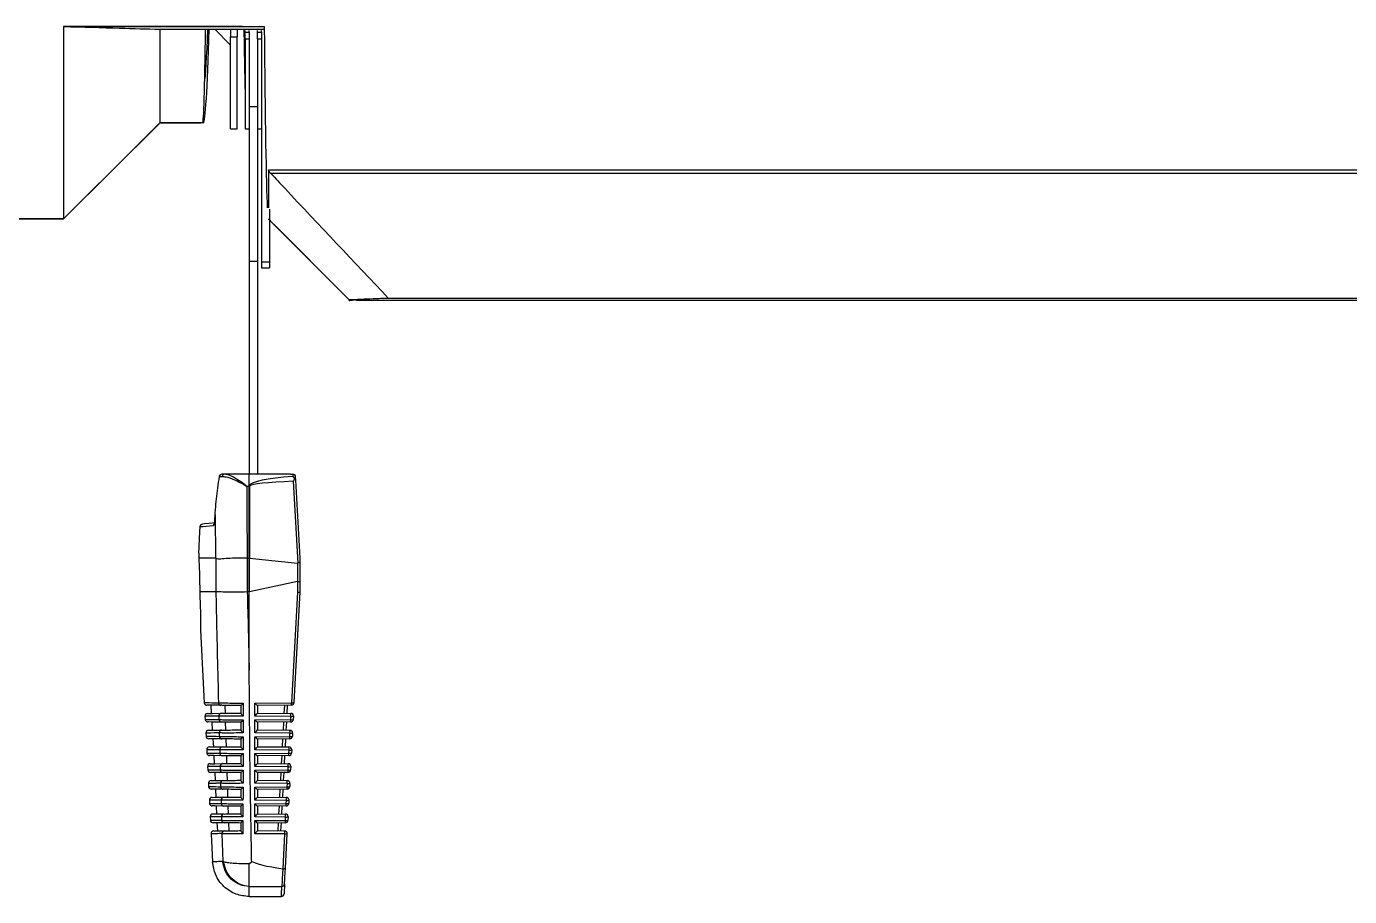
# Model space of a CAD drawing. Extents: x 12.3 to 108.7, y 1.1 to 80.4.
# Drawn here: x 20.497 to 25.383, y 27.604 to 30.818 of the extents above; entities that cross this region are included whole.
import ezdxf

# ---------------------------------------------------------------- set-up
doc = ezdxf.new("R2010")
doc.units = 0
doc.header["$MEASUREMENT"] = 0
doc.layers.add('OBJECT', color=7, linetype='CONTINUOUS')

msp = doc.modelspace()

# ---------------------------------------------------------------- linework, layer by layer
at = {"layer": 'OBJECT'}
for p, q in [((20.6343, 30.8179), (21.2948, 30.8179)), ((20.6343, 30.8179), (20.6343, 30.1068)), ((20.6343, 30.8176), (20.6343, 30.8179)), ((21.2948, 30.8176), (20.6343, 30.8176)), ((20.9893, 30.8076), (20.9893, 30.4618)), ((20.9893, 30.8073), (21.1582, 30.8073)), ((21.1582, 30.8073), (21.1584, 30.8077)), ((21.1584, 30.8077), (21.2997, 30.8077)), ((21.1923, 30.8077), (21.2507, 30.7493)), ((21.2507, 30.8077), (21.2507, 30.7797)), ((21.2747, 30.8077), (21.2747, 30.7797)), ((21.2948, 30.8179), (21.2948, 30.8176)), ((21.2948, 30.8176), (21.2948, 30.8179)), ((21.2948, 30.8176), (21.3748, 30.8176)), ((21.2948, 30.8176), (21.2948, 30.8176)), ((21.2997, 30.8077), (21.2999, 30.8073)), ((21.2999, 30.8073), (21.3749, 30.8073)), ((21.3047, 30.7965), (21.3047, 30.8032)), ((21.3047, 30.7965), (21.3196, 30.7965)), ((21.3047, 30.7709), (21.3047, 30.7965)), ((21.3196, 30.7965), (21.3196, 30.8032)), ((21.3196, 30.7965), (21.3196, 30.7709)), ((21.3496, 30.7965), (21.3496, 30.8032)), ((21.3496, 30.7965), (21.3645, 30.7965)), ((21.3496, 30.7709), (21.3496, 30.7965)), ((21.3645, 30.7965), (21.3645, 30.8032)), ((21.3645, 30.7965), (21.3645, 30.7709)), ((21.2507, 30.7797), (21.2747, 30.7797)), ((21.2507, 30.4393), (21.2507, 30.7797)), ((21.2747, 30.4393), (21.2747, 30.7797)), ((21.3196, 30.7709), (21.3047, 30.7709)), ((21.3047, 30.7709), (21.3047, 30.4393)), ((21.3196, 30.7709), (21.3196, 30.5212)), ((21.3645, 30.7709), (21.3496, 30.7709)), ((21.3496, 30.7709), (21.3496, 30.5212)), ((21.3645, 30.7709), (21.3645, 30.6518)), ((21.3645, 30.6518), (21.3645, 29.9474)), ((21.3496, 30.5212), (21.3196, 30.5212)), ((21.3196, 30.5212), (21.3196, 29.9503)), ((21.3496, 30.5212), (21.3496, 29.9503)), ((20.6343, 30.1068), (20.9864, 30.4588)), ((21.1479, 30.4618), (20.9893, 30.4618)), ((20.9935, 30.4618), (21.1405, 30.4618)), ((21.1405, 30.4618), (21.1405, 30.4618)), ((21.1505, 30.4838), (21.1505, 30.4618)), ((21.2507, 30.4393), (21.2747, 30.4393)), ((21.3047, 30.4393), (21.3196, 30.4393)), ((21.3496, 30.4393), (21.3645, 30.4393)), ((21.3903, 30.2886), (26.5023, 30.2886)), ((21.3903, 30.2886), (21.3903, 30.148)), ((26.5113, 30.2747), (21.3998, 30.2747)), ((20.6343, 30.1068), (18.2425, 30.1068)), ((18.2425, 30.1068), (20.6343, 30.1068)), ((21.3945, 30.1427), (21.3945, 29.9474)), ((21.4198, 30.0774), (21.4198, 30.0773)), ((21.4198, 30.0773), (21.6714, 29.8257)), ((21.3496, 29.9503), (21.3196, 29.9503)), ((21.3196, 29.9503), (21.3196, 29.1643)), ((21.3496, 29.9503), (21.3496, 29.1643)), ((21.3945, 29.9474), (21.3645, 29.9474)), ((21.3645, 29.9474), (21.3645, 29.9265)), ((21.3645, 29.9265), (21.3945, 29.9265)), ((21.3945, 29.9474), (21.3945, 29.9265)), ((21.7067, 29.8081), (21.689, 29.8081)), ((21.689, 29.8055), (21.689, 29.8081)), ((22.7021, 29.8055), (21.713, 29.8055)), ((27.5475, 29.8135), (21.8341, 29.8135)), ((25.6923, 29.8063), (22.8153, 29.8063)), ((21.2098, 29.1557), (21.2204, 29.156)), ((21.2278, 29.1643), (21.2182, 29.1643)), ((21.3196, 29.1643), (21.2278, 29.1643)), ((21.3196, 29.1229), (21.3196, 29.1643)), ((21.4718, 29.1643), (21.3196, 29.1643)), ((21.4718, 29.1643), (21.4808, 29.1642)), ((21.4823, 29.1379), (21.4987, 28.8357)), ((21.4914, 29.1426), (21.4908, 29.1548)), ((21.5071, 28.8543), (21.4914, 29.1426)), ((21.3103, 29.1198), (21.3188, 29.1198)), ((21.3188, 28.8543), (21.3188, 29.1198)), ((21.3203, 29.1198), (21.3203, 28.8542)), ((21.1934, 29.0135), (21.1925, 28.9954)), ((21.1927, 28.9954), (21.1937, 29.0135)), ((21.1937, 29.0135), (21.1934, 29.0135)), ((21.1937, 29.0135), (21.1955, 28.8543)), ((21.1384, 28.9707), (21.1384, 28.9707)), ((21.133, 28.8721), (21.133, 28.8721)), ((21.1955, 28.8543), (21.1332, 28.8543)), ((21.1955, 28.8543), (21.1962, 28.8538)), ((21.1962, 28.8538), (21.1962, 28.7293)), ((21.3128, 28.7293), (21.3128, 28.8543)), ((21.3128, 28.8543), (21.318, 28.8543)), ((21.318, 28.8543), (21.318, 28.7293)), ((21.3203, 28.8542), (21.3188, 28.8543)), ((21.3211, 28.7296), (21.3211, 28.8541)), ((21.3211, 28.8541), (21.4973, 28.8355)), ((21.4973, 28.8355), (21.4973, 28.7678)), ((21.5071, 28.846), (21.5071, 28.8543)), ((21.5071, 28.7685), (21.5071, 28.846)), ((21.1962, 28.7293), (21.1366, 28.7293)), ((21.1962, 28.7293), (21.1962, 28.7293)), ((21.318, 28.7293), (21.3128, 28.7293)), ((21.3196, 28.4407), (21.3196, 28.7292)), ((21.4973, 28.7678), (21.3211, 28.7296)), ((21.4855, 28.3205), (21.5071, 28.7293)), ((21.4976, 28.7679), (21.4976, 28.7283)), ((21.5071, 28.7293), (21.5071, 28.7685)), ((21.5071, 28.7293), (21.5071, 28.7293)), ((21.4976, 28.7283), (21.476, 28.3198)), ((21.1395, 28.5879), (21.1535, 28.3203)), ((21.1806, 28.2807), (21.179, 28.3109)), ((21.2294, 28.3105), (21.2303, 28.2812)), ((21.2896, 28.2809), (21.2896, 28.31)), ((21.3401, 28.3186), (21.476, 28.3198)), ((21.3401, 28.2705), (21.3401, 28.3186)), ((21.4756, 28.311), (21.3495, 28.3099)), ((21.3496, 28.3099), (21.3496, 28.2815)), ((21.4489, 28.2808), (21.4505, 28.3108)), ((21.4599, 28.3109), (21.4583, 28.2807)), ((21.1561, 28.27), (21.1567, 28.2583)), ((21.1838, 28.2188), (21.1822, 28.2489)), ((21.2072, 28.2705), (21.2075, 28.258)), ((21.2313, 28.2484), (21.2322, 28.2192)), ((21.2896, 28.2189), (21.2896, 28.248)), ((21.4733, 28.2694), (21.3401, 28.2705)), ((21.3401, 28.2566), (21.4727, 28.2578)), ((21.3401, 28.2085), (21.3401, 28.2566)), ((21.4723, 28.249), (21.3495, 28.2479)), ((21.3496, 28.2817), (21.4729, 28.2806)), ((21.3496, 28.2479), (21.3496, 28.2195)), ((21.4456, 28.2188), (21.4472, 28.2488)), ((21.4567, 28.2489), (21.4551, 28.2188)), ((21.4727, 28.2578), (21.4733, 28.2694)), ((21.4828, 28.2701), (21.4822, 28.2585)), ((21.1594, 28.208), (21.16, 28.1963)), ((21.2088, 28.2085), (21.2091, 28.196)), ((21.4701, 28.2074), (21.3401, 28.2085)), ((21.3401, 28.1946), (21.4695, 28.1958)), ((21.3401, 28.1465), (21.3401, 28.1946)), ((21.3496, 28.2197), (21.4696, 28.2186)), ((21.4695, 28.1958), (21.4701, 28.2074)), ((21.4795, 28.2081), (21.4789, 28.1964)), ((21.1626, 28.146), (21.1632, 28.1343)), ((21.1855, 28.187), (21.1871, 28.1566)), ((21.2104, 28.1465), (21.2107, 28.134)), ((21.2332, 28.1864), (21.2341, 28.1572)), ((21.2896, 28.1568), (21.2896, 28.1861)), ((21.4668, 28.1454), (21.3401, 28.1465)), ((21.469, 28.187), (21.3495, 28.1859)), ((21.3496, 28.1859), (21.3496, 28.1575)), ((21.3496, 28.1577), (21.4664, 28.1567)), ((21.4424, 28.1569), (21.4439, 28.1868)), ((21.4534, 28.1868), (21.4518, 28.1568)), ((21.4662, 28.1337), (21.4668, 28.1454)), ((21.4763, 28.1461), (21.4756, 28.1344)), ((21.1887, 28.125), (21.1903, 28.0946)), ((21.2351, 28.1244), (21.236, 28.0952)), ((21.2896, 28.0947), (21.2896, 28.1241)), ((21.3401, 28.1326), (21.4662, 28.1337)), ((21.3401, 28.0845), (21.3401, 28.1326)), ((21.4657, 28.1249), (21.3495, 28.1239)), ((21.3496, 28.1239), (21.3496, 28.0955)), ((21.3496, 28.0957), (21.4631, 28.0947)), ((21.4391, 28.0949), (21.4407, 28.1247)), ((21.4501, 28.1248), (21.4485, 28.0948)), ((21.1659, 28.0841), (21.1665, 28.0723)), ((21.192, 28.063), (21.1936, 28.0327)), ((21.212, 28.0846), (21.2124, 28.072)), ((21.2371, 28.0624), (21.238, 28.0332)), ((21.2896, 28.0327), (21.2896, 28.0621)), ((21.4635, 28.0835), (21.3401, 28.0845)), ((21.3401, 28.0706), (21.4629, 28.0717)), ((21.3401, 28.0225), (21.3401, 28.0706)), ((21.4625, 28.0629), (21.3495, 28.0619)), ((21.3496, 28.0619), (21.3496, 28.0335)), ((21.4358, 28.0329), (21.4374, 28.0627)), ((21.4468, 28.0628), (21.4452, 28.0328)), ((21.4629, 28.0717), (21.4635, 28.0835)), ((21.473, 28.0842), (21.4724, 28.0724)), ((21.1691, 28.0221), (21.1697, 28.0103)), ((21.1952, 28.0009), (21.1968, 27.9707)), ((21.2137, 28.0226), (21.214, 28.01)), ((21.239, 28.0004), (21.2399, 27.9712)), ((21.2896, 27.9706), (21.2896, 28.0001)), ((21.4603, 28.0215), (21.3401, 28.0225)), ((21.3401, 28.0086), (21.4596, 28.0097)), ((21.3401, 27.9605), (21.3401, 28.0086)), ((21.4592, 28.0009), (21.3495, 27.9999)), ((21.3496, 28.0337), (21.4598, 28.0327)), ((21.3496, 27.9999), (21.3496, 27.9715)), ((21.4326, 27.971), (21.4341, 28.0007)), ((21.4436, 28.0007), (21.442, 27.9709)), ((21.4596, 28.0097), (21.4603, 28.0215)), ((21.4697, 28.0222), (21.4691, 28.0104)), ((21.1724, 27.9602), (21.173, 27.9483)), ((21.2154, 27.9606), (21.2157, 27.948)), ((21.457, 27.9595), (21.3401, 27.9605)), ((21.3401, 27.9466), (21.4564, 27.9476)), ((21.3496, 27.9717), (21.4565, 27.9707)), ((21.4564, 27.9476), (21.457, 27.9595)), ((21.4664, 27.9602), (21.4658, 27.9483)), ((21.2268, 27.9091), (21.1855, 27.9088)), ((21.2001, 27.9089), (21.1985, 27.9387)), ((21.2171, 27.8986), (21.2175, 27.8859)), ((21.241, 27.9384), (21.2419, 27.9093)), ((21.2896, 27.9085), (21.2896, 27.9382)), ((21.3401, 27.8985), (21.3401, 27.9466)), ((21.4537, 27.8976), (21.3401, 27.8985)), ((21.4559, 27.9389), (21.3495, 27.9379)), ((21.3496, 27.9379), (21.3496, 27.9095)), ((21.3496, 27.9097), (21.4533, 27.9088)), ((21.4293, 27.909), (21.4308, 27.9386)), ((21.4403, 27.9387), (21.4387, 27.9089)), ((21.1756, 27.8982), (21.1762, 27.8863)), ((21.2272, 27.8765), (21.1861, 27.8768)), ((21.2033, 27.8469), (21.2017, 27.8767)), ((21.243, 27.8763), (21.2439, 27.8473)), ((21.2896, 27.8465), (21.2896, 27.8762)), ((21.3401, 27.8846), (21.4531, 27.8856)), ((21.3401, 27.8365), (21.3401, 27.8846)), ((21.4526, 27.8768), (21.3495, 27.8759)), ((21.3496, 27.8759), (21.3496, 27.8475)), ((21.426, 27.847), (21.4276, 27.8766)), ((21.437, 27.8767), (21.4354, 27.8469)), ((21.4531, 27.8856), (21.4537, 27.8976)), ((21.4632, 27.8982), (21.4625, 27.8863)), ((21.1789, 27.8363), (21.1843, 27.7323)), ((21.2189, 27.8366), (21.2218, 27.7337)), ((21.4504, 27.8356), (21.3401, 27.8365)), ((21.3496, 27.8477), (21.45, 27.8468)), ((21.4504, 27.8356), (21.4436, 27.7069)), ((21.4532, 27.7093), (21.4599, 27.8363)), ((21.2251, 27.7323), (21.2218, 27.7337)), ((21.3196, 27.7251), (21.3286, 27.7342)), ((21.4436, 27.7069), (21.4433, 27.7069)), ((21.3196, 27.6414), (21.4401, 27.6414)), ((21.3196, 27.6409), (21.3196, 27.6414)), ((21.4501, 27.6507), (21.4482, 27.6138)), ((21.3192, 27.6043), (21.4382, 27.6043))]:
    msp.add_line(p, q, dxfattribs=at)
at = {"layer": 'OBJECT', "flags": 128}
for points in [[(20.9893, 30.4618), (20.9034, 30.3759), (20.6343, 30.1068)], [(21.689, 29.8081), (21.4231, 30.0741), (21.41, 30.0872)], [(21.4808, 29.1642), (21.4808, 29.1629), (21.4809, 29.1601), (21.4811, 29.1559)], [(21.1962, 28.9844), (21.1705, 28.9821), (21.1543, 28.9807), (21.1475, 28.9801)], [(21.1927, 28.9954), (21.1925, 28.9954), (21.1925, 28.9954)], [(21.133, 28.8721), (21.1343, 28.8954), (21.1361, 28.9283), (21.1384, 28.9707)], [(21.2156, 28.3106), (21.1822, 28.3109), (21.1655, 28.311), (21.1634, 28.311)], [(21.166, 28.2806), (21.1681, 28.2806), (21.1844, 28.2808), (21.2168, 28.281)], [(21.2172, 28.2486), (21.1849, 28.2488), (21.1687, 28.249), (21.1666, 28.249)], [(21.1693, 28.2186), (21.1712, 28.2186), (21.187, 28.2188), (21.2184, 28.2191)], [(21.2188, 28.1865), (21.1875, 28.1868), (21.1718, 28.187), (21.1699, 28.187)], [(21.1725, 28.1567), (21.1744, 28.1567), (21.1897, 28.1568), (21.2201, 28.1571)], [(21.2204, 28.1245), (21.1902, 28.1248), (21.175, 28.1249), (21.1731, 28.1249)], [(21.1758, 28.0947), (21.1776, 28.0947), (21.1923, 28.0948), (21.2217, 28.0951)], [(21.222, 28.0625), (21.1929, 28.0628), (21.1782, 28.0629), (21.1764, 28.0629)], [(21.179, 28.0327), (21.1808, 28.0327), (21.195, 28.0329), (21.2234, 28.0331)], [(21.2237, 28.0005), (21.1955, 28.0007), (21.1814, 28.0009), (21.1796, 28.0009)], [(21.1823, 27.9707), (21.1823, 27.9707), (21.193, 27.9708), (21.2251, 27.9711)], [(21.2254, 27.9385), (21.1935, 27.9388), (21.1829, 27.9389)], [(21.1888, 27.8468), (21.1888, 27.8468), (21.1987, 27.8469), (21.2286, 27.8471)], [(21.4433, 27.7069), (21.4424, 27.6877), (21.4416, 27.6711), (21.4409, 27.6575), (21.4404, 27.6475), (21.4401, 27.6414)], [(21.4501, 27.6507), (21.4504, 27.6561), (21.4509, 27.6651), (21.4515, 27.6772), (21.4523, 27.6921), (21.4532, 27.7093)], [(21.4382, 27.6043), (21.4387, 27.6136), (21.4401, 27.6414)]]:
    msp.add_lwpolyline(points, dxfattribs=at)
at = {"layer": 'OBJECT'}
for centre, radius, start, end in [((20.9935, 30.4518), 0.01, 90, 135), ((21.2182, 29.1543), 0.01, 90, 170.7454), ((21.2076, 29.1446), 0.0113, 78.5788, 86.2723), ((21.2189, 29.1553), 0.00906, 94.3616, 177.1841), ((21.2289, 29.1558), 0.00857, 97.2294, 178.6397), ((21.2312, 29.0298), 0.1283, 45.4843, 46.4644), ((21.4808, 29.1542), 0.00999, 3.1441, 90.0491), ((21.4809, 29.1636), 0.000666, 89.3476, 101.5724), ((21.4808, 29.1542), 0.01, 3.1059, 89.191), ((21.3188, 29.0048), 0.115, 89.2236, 90.0096), ((21.1974, 28.9745), 0.0101, 138.8484, 177.3889), ((21.1635, 28.321), 0.01, 185.8671, 269.5), ((21.2158, 28.3204), 0.00987, 182.2612, 268.8636), ((21.4755, 28.321), 0.01, 270.5, 356.9774), ((21.4351, 28.3174), 0.041, 351.0004, 3.3143), ((21.4793, 28.3399), 0.0204, 260.7256, 287.6143), ((21.1661, 28.2706), 0.01, 90.5, 185.5678), ((21.1667, 28.259), 0.01, 185.4939, 269.5), ((21.217, 28.2711), 0.0099, 91.2097, 183.628), ((21.2173, 28.2584), 0.00987, 182.2836, 268.8837), ((21.4722, 28.259), 0.01, 270.5, 356.9774), ((21.4318, 28.2554), 0.041, 350.9998, 3.3149), ((21.476, 28.2779), 0.0204, 260.7195, 287.6169), ((21.4189, 28.2729), 0.0545, 356.319, 8.1339), ((21.4728, 28.2706), 0.01, 356.9774, 89.5), ((21.4766, 28.2895), 0.0204, 260.7195, 287.6169), ((21.1694, 28.2086), 0.01, 90.5, 185.1945), ((21.17, 28.197), 0.01, 185.1202, 269.5), ((21.2186, 28.2092), 0.0099, 91.1885, 183.6073), ((21.2189, 28.1964), 0.00988, 182.3075, 268.9018), ((21.4689, 28.197), 0.01, 270.5, 356.9774), ((21.4285, 28.1934), 0.041, 351.0001, 3.3144), ((21.4727, 28.2159), 0.0204, 260.7256, 287.6143), ((21.4157, 28.2109), 0.0545, 356.319, 8.1339), ((21.4695, 28.2086), 0.01, 356.9774, 89.5), ((21.4734, 28.2275), 0.0204, 260.7258, 287.6141), ((21.1726, 28.1467), 0.01, 90.5, 184.8207), ((21.2203, 28.1472), 0.00991, 91.1661, 183.5883), ((21.4124, 28.1489), 0.0545, 356.3193, 8.1338), ((21.4663, 28.1467), 0.01, 356.9774, 89.5), ((21.4701, 28.1656), 0.0204, 260.7194, 287.617), ((21.1732, 28.1349), 0.01, 184.7459, 269.5), ((21.1759, 28.0847), 0.01, 90.5, 184.4464), ((21.2206, 28.1344), 0.00988, 182.3257, 268.9249), ((21.2219, 28.0852), 0.00991, 91.144, 183.5696), ((21.4091, 28.087), 0.0545, 356.3196, 8.1333), ((21.463, 28.0847), 0.01, 356.9774, 89.5), ((21.4657, 28.1349), 0.01, 270.5, 356.9774), ((21.4253, 28.1314), 0.041, 351.0002, 3.3145), ((21.4695, 28.1539), 0.0204, 260.7194, 287.617), ((21.1765, 28.0729), 0.01, 184.3711, 269.5), ((21.2222, 28.0724), 0.00988, 182.3508, 268.9406), ((21.4624, 28.0729), 0.01, 270.5, 356.9774), ((21.422, 28.0693), 0.041, 351, 3.3147), ((21.4662, 28.0918), 0.0204, 260.7256, 287.6143), ((21.4668, 28.1036), 0.0204, 260.7194, 287.617), ((21.1791, 28.0227), 0.01, 90.5, 184.0714), ((21.1797, 28.0109), 0.01, 183.9957, 269.5), ((21.2236, 28.0232), 0.00991, 91.1223, 183.5512), ((21.2239, 28.0104), 0.00989, 182.3721, 268.9596), ((21.4591, 28.0109), 0.01, 270.5, 356.9774), ((21.4187, 28.0073), 0.041, 350.9999, 3.3146), ((21.4629, 28.0298), 0.0204, 260.7193, 287.6171), ((21.4058, 28.025), 0.0545, 356.3193, 8.1336), ((21.4597, 28.0227), 0.01, 356.9774, 89.5), ((21.4635, 28.0416), 0.0204, 260.7194, 287.617), ((21.1823, 27.9607), 0.01, 90.5, 183.6958), ((21.183, 27.9489), 0.01, 183.6197, 269.5), ((21.2253, 27.9612), 0.00991, 91.1036, 183.5319), ((21.2256, 27.9484), 0.00989, 182.393, 268.9782), ((21.4558, 27.9489), 0.01, 270.5, 356.9774), ((21.4154, 27.9453), 0.041, 351.0004, 3.3143), ((21.4596, 27.9678), 0.0204, 260.7257, 287.6142), ((21.4026, 27.963), 0.0545, 356.3193, 8.1337), ((21.4565, 27.9607), 0.01, 356.9774, 89.5), ((21.4603, 27.9797), 0.0204, 260.7257, 287.6142), ((21.1856, 27.8988), 0.01, 90.5, 183.3196), ((21.227, 27.8992), 0.00992, 91.0799, 183.515), ((21.3993, 27.9011), 0.0545, 356.3201, 8.1329), ((21.4532, 27.8988), 0.01, 356.9774, 89.5), ((21.1862, 27.8868), 0.01, 183.243, 269.5), ((21.2273, 27.8864), 0.00989, 182.4119, 269.0001), ((21.4526, 27.8868), 0.01, 270.5, 356.9774), ((21.4122, 27.8832), 0.041, 350.9998, 3.3149), ((21.4564, 27.9057), 0.0204, 260.7193, 287.6171), ((21.457, 27.9177), 0.0204, 260.7194, 287.617), ((21.1888, 27.8368), 0.01, 90.5, 183.0138), ((21.2288, 27.8372), 0.00992, 91.0592, 183.4974), ((21.396, 27.8391), 0.0545, 356.3197, 8.1335), ((21.4499, 27.8368), 0.01, 356.9774, 89.5), ((21.4537, 27.8557), 0.0204, 260.7193, 287.6171), ((21.4382, 27.6143), 0.01, 273.5738, 356.9774), ((21.4402, 27.6513), 0.00991, 269.4451, 356.5289)]:
    msp.add_arc(centre, radius, start, end, dxfattribs=at)
for centre, major_axis, ratio, start_param, end_param in [((21.1478, 32.6918), (0, 2.23), 0.008727, 3.150561, 3.705987), ((21.1503, 32.6918), (0, 2.23), 0.017455, 3.145999, 3.706049), ((21.1503, 32.6918), (0, 2.1), 0.017455, 3.260327, 3.599043), ((21.3103, 32.6918), (0, 2.23), 0.008727, 2.577448, 2.845806), ((21.3903, 32.6918), (0, 2.585), 0.008727, 2.381867, 2.962656), ((22.8153, 29.8053), (0.115, 0), 0.008727, 1.570796, 2.966791), ((21.8883, 29.1043), (0.5695, -0.0157), 0.101686, 3.09173, 3.144394), ((21.8883, 29.1043), (0.5695, -0.0157), 0.101686, 2.370066, 3.09173), ((21.8899, 29.1121), (0.5695, -0.0078), 0.050872, 3.089624, 3.142288), ((21.8899, 29.1121), (0.5695, -0.0078), 0.050872, 2.368959, 3.089624), ((23.3821, 29.2121), (0, 7.8848), 0.262774, 1.582496, 1.616187), ((21.3128, 29.3021), (0, 0.4478), 0.267949, 3.137388, 3.141593), ((21.318, 29.3021), (0, 0.4478), 0.267949, 3.141593, 3.148103), ((21.318, 29.3025), (-0.007, 0.4485), 0.267094, 3.102585, 3.109102), ((21.4971, 28.8729), (-0.0006, 0.0374), 0.267094, 3.109102, 3.249703), ((21.3128, 27.752), (0, 0.9773), 0.122785, 0, 0.00334), ((23.3821, 32.7476), (0, 19.0675), 0.111038, 1.783132, 1.798644), ((21.318, 27.752), (0, 0.9773), 0.122785, 6.270094, 6.283185), ((21.318, 27.7513), (0.0064, 0.9787), 0.122438, 0.027376, 0.040465), ((21.4971, 28.6863), (0.0005, 0.0816), 0.122438, 0.001196, 0.027376), ((21.4971, 28.7685), (0.01, 0), 0.061163, 4.764749, 6.283185), ((21.4971, 28.7296), (0.01, -0.00026), 0.120424, 4.767926, 6.280008), ((21.3396, 28.3198), (0.00999, -0.00991), 0.035372, 4.799799, 6.248135), ((21.3396, 28.2718), (0.00996, 0.00988), 0.087934, 4.677799, 6.196235), ((21.3396, 28.2578), (0.00999, -0.00991), 0.035372, 4.799799, 6.248135), ((21.3396, 28.2098), (0.00996, 0.00988), 0.087934, 4.677799, 6.196235), ((21.3396, 28.1958), (0.00999, -0.00991), 0.035372, 4.799799, 6.248135), ((21.3396, 28.1478), (0.00996, 0.00988), 0.087934, 4.677799, 6.196235), ((21.3396, 28.1338), (0.00999, -0.00991), 0.035372, 4.799799, 6.248135), ((21.3396, 28.0858), (0.00996, 0.00988), 0.087934, 4.677799, 6.196235), ((21.3396, 28.0718), (0.00999, -0.00991), 0.035372, 4.799799, 6.248135), ((21.3396, 28.0238), (0.00996, 0.00988), 0.087934, 4.677799, 6.196235), ((21.3396, 28.0098), (0.00999, -0.00991), 0.035372, 4.799799, 6.248135), ((21.3396, 27.9618), (0.00996, 0.00988), 0.087934, 4.677799, 6.196235), ((21.3396, 27.9478), (0.00999, -0.00991), 0.035372, 4.799799, 6.248135), ((21.3396, 27.8998), (0.00996, 0.00988), 0.087934, 4.677799, 6.196235), ((21.3396, 27.8858), (0.00999, -0.00991), 0.035372, 4.799799, 6.248135), ((21.3396, 27.8378), (0.00996, 0.00988), 0.087934, 4.677799, 6.196235), ((23.6093, 27.7594), (2.2897, 0.0147), 0.052015, 3.230394, 3.471508)]:
    msp.add_ellipse(centre, major_axis=major_axis, ratio=ratio, start_param=start_param, end_param=end_param, dxfattribs=at)
for points, knots in [([(20.6343, 30.8176), (20.705, 30.8157), (20.8315, 30.8124), (20.941, 30.8089), (20.9893, 30.8073)], [0, 0, 0, 0, 0.55868, 1, 1, 1, 1]), ([(21.1505, 30.4618), (21.1504, 30.4618), (21.1501, 30.4618), (21.1483, 30.4618), (21.1458, 30.4618), (21.143, 30.4618), (21.1412, 30.4618), (21.1405, 30.4618)], [0, 0, 0, 0, 0.217102, 0.434205, 0.651306, 0.868408, 1, 1, 1, 1]), ([(21.3998, 30.2747), (21.3981, 30.2766), (21.3953, 30.2798), (21.3923, 30.284), (21.3906, 30.2869), (21.3904, 30.2881), (21.3903, 30.2886)], [0, 0, 0, 0, 0.36719, 0.61967, 0.822541, 1, 1, 1, 1]), ([(21.3998, 30.2747), (21.4168, 30.2565), (21.5608, 30.1021), (21.706, 29.9488), (21.8341, 29.8135)], [0, 0, 0, 0, 0.117583, 1, 1, 1, 1]), ([(21.3903, 30.107), (21.3909, 30.1064), (21.392, 30.1053), (21.3958, 30.1014), (21.4018, 30.0954), (21.407, 30.0901), (21.41, 30.0872)], [0, 0, 0, 0, 0.179152, 0.356903, 0.638693, 1, 1, 1, 1]), ([(21.4198, 30.0773), (21.4182, 30.0788), (21.4156, 30.0815), (21.4126, 30.0845), (21.4108, 30.0863), (21.4099, 30.0872), (21.4098, 30.0873), (21.4098, 30.0873)], [0, 0, 0, 0, 0.343315, 0.583981, 0.76212, 0.904015, 1, 1, 1, 1]), ([(21.689, 29.8055), (21.6894, 29.8057), (21.6902, 29.8061), (21.6947, 29.807), (21.7019, 29.8077), (21.7067, 29.8081)], [0, 0, 0, 0, 0.2507353, 0.5014705, 1, 1, 1, 1]), ([(21.8341, 29.8135), (21.8143, 29.8129), (21.7754, 29.8117), (21.7323, 29.8099), (21.7152, 29.8087), (21.7067, 29.8081)], [0, 0, 0, 0, 0.341466, 0.670025, 1, 1, 1, 1]), ([(21.1937, 29.0135), (21.1941, 29.0202), (21.1962, 29.0534), (21.2009, 29.101), (21.2075, 29.1415), (21.2098, 29.1557)], [0, 0, 0, 0, 0.1396822, 0.6986618, 1, 1, 1, 1]), ([(21.2204, 29.156), (21.2268, 29.1554), (21.2431, 29.1539), (21.2732, 29.1407), (21.2972, 29.1276), (21.3091, 29.1205), (21.3102, 29.1199), (21.3103, 29.1198)], [0, 0, 0, 0, 0.244744, 0.626729, 0.967927, 0.996144, 1, 1, 1, 1]), ([(21.3103, 29.1198), (21.3102, 29.1199), (21.3091, 29.1207), (21.3058, 29.1233), (21.2947, 29.1318), (21.2743, 29.1461), (21.2489, 29.161), (21.2342, 29.1633), (21.2278, 29.1643)], [0, 0, 0, 0, 0.003661, 0.034965, 0.112489, 0.381452, 0.732443, 1, 1, 1, 1]), ([(21.4811, 29.1559), (21.4812, 29.1559), (21.4826, 29.1543), (21.4847, 29.1514), (21.4865, 29.1478), (21.487, 29.1467)], [0, 0, 0, 0, 0.021177, 0.717113, 1, 1, 1, 1]), ([(21.487, 29.1467), (21.4855, 29.1439), (21.484, 29.141), (21.4824, 29.1379), (21.4823, 29.1379)], [0, 0, 0, 0, 0.980022, 1, 1, 1, 1]), ([(21.4914, 29.1426), (21.4914, 29.1426), (21.4914, 29.1429), (21.4912, 29.1439), (21.4901, 29.1453), (21.4884, 29.1462), (21.4873, 29.1466), (21.487, 29.1467)], [0, 0, 0, 0, 0.017184, 0.202284, 0.556607, 0.898384, 1, 1, 1, 1]), ([(21.1384, 28.9707), (21.1385, 28.9718), (21.1389, 28.974), (21.1408, 28.9769), (21.1434, 28.979), (21.1458, 28.9799), (21.1471, 28.98), (21.1475, 28.9801)], [0, 0, 0, 0, 0.235906, 0.47183, 0.707754, 0.925416, 1, 1, 1, 1]), ([(21.1384, 28.9707), (21.1385, 28.9707), (21.139, 28.9707), (21.1446, 28.9712), (21.1682, 28.9733), (21.1873, 28.9749)], [0, 0, 0, 0, 0.045653, 0.228294, 1, 1, 1, 1]), ([(21.1873, 28.9749), (21.1878, 28.9752), (21.1888, 28.9757), (21.1903, 28.9794), (21.1916, 28.9848), (21.1924, 28.9905), (21.1926, 28.9941), (21.1927, 28.9954)], [0, 0, 0, 0, 0.219061, 0.438018, 0.659212, 0.879994, 1, 1, 1, 1]), ([(21.1925, 28.9954), (21.1923, 28.9935), (21.192, 28.9896), (21.1912, 28.9849), (21.1905, 28.982), (21.19, 28.9809), (21.19, 28.9809), (21.19, 28.9809)], [0, 0, 0, 0, 0.271921, 0.563061, 0.781771, 0.936439, 1, 1, 1, 1]), ([(21.133, 28.8721), (21.1331, 28.8694), (21.1331, 28.8659), (21.1331, 28.8563), (21.1332, 28.8543)], [0, 0, 0, 0, 0.79181, 1, 1, 1, 1]), ([(21.1332, 28.8543), (21.1332, 28.8543), (21.1331, 28.8543), (21.1331, 28.8543), (21.1331, 28.8542), (21.1331, 28.8541), (21.1331, 28.8541)], [0, 0, 0, 0, 0.344892, 0.691947, 0.859575, 1, 1, 1, 1]), ([(21.1331, 28.8541), (21.1336, 28.845), (21.1346, 28.8267), (21.1361, 28.7846), (21.1366, 28.7504), (21.1366, 28.7318), (21.1366, 28.7293)], [0, 0, 0, 0, 0.315107, 0.632944, 0.949791, 1, 1, 1, 1]), ([(21.3123, 28.8543), (21.3071, 28.8544), (21.2885, 28.8546), (21.2575, 28.8537), (21.2254, 28.8522), (21.2049, 28.8491), (21.1986, 28.8525), (21.1962, 28.8538)], [0, 0, 0, 0, 0.097508, 0.351331, 0.599304, 0.843154, 1, 1, 1, 1]), ([(21.5071, 28.846), (21.507, 28.8445), (21.507, 28.8419), (21.5058, 28.8394), (21.5037, 28.8378), (21.5012, 28.8367), (21.4994, 28.836), (21.4987, 28.8357)], [0, 0, 0, 0, 0.2814999, 0.4771474, 0.6724601, 0.8784617, 1, 1, 1, 1]), ([(21.1366, 28.7293), (21.1374, 28.7133), (21.1388, 28.6814), (21.1397, 28.6386), (21.1398, 28.6064), (21.1396, 28.5879), (21.1396, 28.5879), (21.1396, 28.5879)], [0, 0, 0, 0, 0.2131904, 0.4263742, 0.639811, 0.8542114, 1, 1, 1, 1]), ([(21.3124, 28.7293), (21.2989, 28.729), (21.2719, 28.7285), (21.2363, 28.7286), (21.2089, 28.7294), (21.2004, 28.7293), (21.1962, 28.7293)], [0, 0, 0, 0, 0.253584, 0.507165, 0.760847, 1, 1, 1, 1]), ([(21.1962, 28.7293), (21.198, 28.65), (21.2011, 28.5136), (21.2045, 28.3771), (21.2059, 28.32)], [0, 0, 0, 0, 0.581449, 1, 1, 1, 1]), ([(21.3286, 27.7342), (21.3285, 27.7399), (21.328, 27.7683), (21.3258, 27.8877), (21.3218, 28.1175), (21.3204, 28.3246), (21.3196, 28.4407)], [0, 0, 0, 0, 0.024147, 0.120738, 0.507103, 1, 1, 1, 1]), ([(21.1565, 28.3205), (21.157, 28.3205), (21.1581, 28.3205), (21.1886, 28.3202), (21.2059, 28.32)], [0, 0, 0, 0, 0.434853, 1, 1, 1, 1]), ([(21.2059, 28.32), (21.2077, 28.32), (21.213, 28.3197), (21.2315, 28.3193), (21.2599, 28.3189), (21.2834, 28.3187), (21.2948, 28.3186), (21.2974, 28.3186)], [0, 0, 0, 0, 0.147376, 0.444496, 0.741154, 0.940222, 1, 1, 1, 1]), ([(21.2896, 28.3099), (21.2782, 28.31), (21.2556, 28.3102), (21.2284, 28.3105), (21.22, 28.3105), (21.2156, 28.3106)], [0, 0, 0, 0, 0.320862, 0.641681, 1, 1, 1, 1]), ([(21.2896, 28.31), (21.2897, 28.3102), (21.2899, 28.3108), (21.2916, 28.3128), (21.2942, 28.3155), (21.2964, 28.3176), (21.2974, 28.3186), (21.2974, 28.3186)], [0, 0, 0, 0, 0.1927932, 0.4296503, 0.7493073, 0.992262, 1, 1, 1, 1]), ([(21.2974, 28.3186), (21.2974, 28.312), (21.2974, 28.296), (21.2974, 28.2799), (21.2973, 28.2705)], [0, 0, 0, 0, 0.412554, 1, 1, 1, 1]), ([(21.2072, 28.2705), (21.2058, 28.2705), (21.1987, 28.2704), (21.1732, 28.2702), (21.1525, 28.27), (21.158, 28.2701), (21.1588, 28.2701)], [0, 0, 0, 0, 0.041896, 0.209507, 0.881586, 1, 1, 1, 1]), ([(21.1593, 28.2585), (21.16, 28.2584), (21.1614, 28.2584), (21.191, 28.2582), (21.2075, 28.258)], [0, 0, 0, 0, 0.442331, 1, 1, 1, 1]), ([(21.2973, 28.2705), (21.2947, 28.2705), (21.2856, 28.2704), (21.2644, 28.2703), (21.237, 28.2702), (21.2158, 28.2703), (21.2096, 28.2705), (21.2072, 28.2705)], [0, 0, 0, 0, 0.059553, 0.208066, 0.505163, 0.802607, 1, 1, 1, 1]), ([(21.2075, 28.258), (21.2092, 28.258), (21.2145, 28.2577), (21.2328, 28.2573), (21.2609, 28.2569), (21.2838, 28.2567), (21.2947, 28.2566), (21.2973, 28.2566)], [0, 0, 0, 0, 0.148954, 0.449261, 0.7491, 0.940502, 1, 1, 1, 1]), ([(21.2168, 28.281), (21.2207, 28.2811), (21.2284, 28.2811), (21.2543, 28.2814), (21.2776, 28.2816), (21.2896, 28.2817)], [0, 0, 0, 0, 0.327832, 0.655734, 1, 1, 1, 1]), ([(21.2896, 28.2479), (21.2783, 28.248), (21.2559, 28.2482), (21.2294, 28.2485), (21.2213, 28.2485), (21.2172, 28.2486)], [0, 0, 0, 0, 0.324747, 0.649448, 1, 1, 1, 1]), ([(21.2973, 28.2705), (21.2973, 28.2705), (21.2961, 28.2717), (21.2938, 28.274), (21.2914, 28.2771), (21.2899, 28.2795), (21.2897, 28.2805), (21.2896, 28.2809)], [0, 0, 0, 0, 0.007972, 0.299096, 0.602919, 0.800706, 1, 1, 1, 1]), ([(21.2896, 28.248), (21.2897, 28.2483), (21.2899, 28.2488), (21.2917, 28.251), (21.2943, 28.2536), (21.2964, 28.2557), (21.2973, 28.2566), (21.2973, 28.2566)], [0, 0, 0, 0, 0.197189, 0.440794, 0.768918, 0.99219, 1, 1, 1, 1]), ([(21.2973, 28.2566), (21.2973, 28.25), (21.2972, 28.234), (21.2972, 28.2179), (21.2972, 28.2085)], [0, 0, 0, 0, 0.412529, 1, 1, 1, 1]), ([(21.2088, 28.2085), (21.2074, 28.2085), (21.2005, 28.2085), (21.1754, 28.2082), (21.1555, 28.2081), (21.161, 28.2081), (21.1617, 28.2081)], [0, 0, 0, 0, 0.042626, 0.213155, 0.896943, 1, 1, 1, 1]), ([(21.1622, 28.1964), (21.163, 28.1964), (21.1647, 28.1964), (21.1933, 28.1962), (21.2091, 28.196)], [0, 0, 0, 0, 0.450066, 1, 1, 1, 1]), ([(21.2972, 28.2085), (21.2946, 28.2085), (21.2856, 28.2084), (21.2645, 28.2083), (21.2374, 28.2082), (21.217, 28.2083), (21.211, 28.2085), (21.2088, 28.2085)], [0, 0, 0, 0, 0.059276, 0.209421, 0.509831, 0.810598, 1, 1, 1, 1]), ([(21.2091, 28.196), (21.2108, 28.1959), (21.216, 28.1957), (21.2343, 28.1953), (21.2619, 28.1949), (21.2842, 28.1947), (21.2946, 28.1946), (21.2971, 28.1946)], [0, 0, 0, 0, 0.150605, 0.454244, 0.75741, 0.940779, 1, 1, 1, 1]), ([(21.2184, 28.2191), (21.2223, 28.2191), (21.2299, 28.2192), (21.2554, 28.2194), (21.2781, 28.2196), (21.2896, 28.2197)], [0, 0, 0, 0, 0.3318718, 0.663815, 1, 1, 1, 1]), ([(21.2972, 28.2085), (21.2971, 28.2085), (21.2961, 28.2096), (21.2938, 28.2119), (21.2914, 28.2149), (21.2899, 28.2174), (21.2897, 28.2184), (21.2896, 28.2189)], [0, 0, 0, 0, 0.008064, 0.282727, 0.593799, 0.796129, 1, 1, 1, 1]), ([(21.2896, 28.1861), (21.2897, 28.1863), (21.2899, 28.1869), (21.2917, 28.1891), (21.2943, 28.1918), (21.2963, 28.1938), (21.2971, 28.1946), (21.2971, 28.1946)], [0, 0, 0, 0, 0.201835, 0.452542, 0.789381, 0.992116, 1, 1, 1, 1]), ([(21.2971, 28.1946), (21.2971, 28.188), (21.2971, 28.172), (21.297, 28.1559), (21.297, 28.1465)], [0, 0, 0, 0, 0.412495, 1, 1, 1, 1]), ([(21.2104, 28.1465), (21.209, 28.1465), (21.2022, 28.1465), (21.1777, 28.1463), (21.1585, 28.1461), (21.1639, 28.1461), (21.1645, 28.1461)], [0, 0, 0, 0, 0.043381, 0.216931, 0.912837, 1, 1, 1, 1]), ([(21.297, 28.1465), (21.2945, 28.1465), (21.2856, 28.1464), (21.2647, 28.1463), (21.2378, 28.1462), (21.2182, 28.1463), (21.2125, 28.1465), (21.2104, 28.1465)], [0, 0, 0, 0, 0.059002, 0.210856, 0.514734, 0.81898, 1, 1, 1, 1]), ([(21.2896, 28.1859), (21.2784, 28.186), (21.2561, 28.1862), (21.2305, 28.1864), (21.2227, 28.1865), (21.2188, 28.1865)], [0, 0, 0, 0, 0.328834, 0.657619, 1, 1, 1, 1]), ([(21.2201, 28.1571), (21.2238, 28.1571), (21.2314, 28.1572), (21.2565, 28.1574), (21.2786, 28.1576), (21.2896, 28.1577)], [0, 0, 0, 0, 0.3361228, 0.6723181, 1, 1, 1, 1]), ([(21.297, 28.1465), (21.297, 28.1465), (21.2962, 28.1473), (21.2942, 28.1494), (21.2917, 28.1523), (21.2899, 28.1552), (21.2897, 28.1563), (21.2896, 28.1568)], [0, 0, 0, 0, 0.008149, 0.206909, 0.537753, 0.791265, 1, 1, 1, 1]), ([(21.1651, 28.1344), (21.166, 28.1344), (21.1681, 28.1344), (21.1957, 28.1341), (21.2107, 28.134)], [0, 0, 0, 0, 0.458072, 1, 1, 1, 1]), ([(21.2107, 28.134), (21.2124, 28.1339), (21.2176, 28.1337), (21.2357, 28.1333), (21.2629, 28.1329), (21.2846, 28.1327), (21.2945, 28.1326), (21.297, 28.1326)], [0, 0, 0, 0, 0.152333, 0.459461, 0.766109, 0.941054, 1, 1, 1, 1]), ([(21.2896, 28.1239), (21.2785, 28.124), (21.2564, 28.1242), (21.2316, 28.1244), (21.2241, 28.1245), (21.2204, 28.1245)], [0, 0, 0, 0, 0.333137, 0.666224, 1, 1, 1, 1]), ([(21.2217, 28.0951), (21.2255, 28.0951), (21.2329, 28.0952), (21.2576, 28.0954), (21.2791, 28.0956), (21.2896, 28.0957)], [0, 0, 0, 0, 0.3406011, 0.6812758, 1, 1, 1, 1]), ([(21.2896, 28.1241), (21.2897, 28.1244), (21.2899, 28.125), (21.2918, 28.1273), (21.2943, 28.1299), (21.2962, 28.1319), (21.297, 28.1326), (21.297, 28.1326)], [0, 0, 0, 0, 0.206745, 0.464937, 0.810719, 0.992038, 1, 1, 1, 1]), ([(21.2969, 28.0845), (21.2968, 28.0845), (21.2961, 28.0852), (21.2942, 28.0872), (21.2918, 28.0901), (21.2899, 28.093), (21.2897, 28.0942), (21.2896, 28.0947)], [0, 0, 0, 0, 0.008249, 0.187014, 0.52565, 0.786185, 1, 1, 1, 1]), ([(21.297, 28.1326), (21.297, 28.126), (21.2969, 28.11), (21.2969, 28.0939), (21.2969, 28.0845)], [0, 0, 0, 0, 0.4124642, 1, 1, 1, 1]), ([(21.212, 28.0846), (21.2107, 28.0845), (21.204, 28.0845), (21.1799, 28.0843), (21.1615, 28.0841), (21.1669, 28.0842), (21.1674, 28.0842)], [0, 0, 0, 0, 0.044163, 0.220841, 0.929295, 1, 1, 1, 1]), ([(21.1679, 28.0724), (21.169, 28.0724), (21.1714, 28.0723), (21.1981, 28.0721), (21.2124, 28.072)], [0, 0, 0, 0, 0.466363, 1, 1, 1, 1]), ([(21.2969, 28.0845), (21.2944, 28.0845), (21.2856, 28.0844), (21.2649, 28.0843), (21.2383, 28.0843), (21.2194, 28.0844), (21.214, 28.0845), (21.212, 28.0846)], [0, 0, 0, 0, 0.058731, 0.212374, 0.519887, 0.827778, 1, 1, 1, 1]), ([(21.2124, 28.072), (21.214, 28.0719), (21.2191, 28.0717), (21.2371, 28.0713), (21.2639, 28.0709), (21.2851, 28.0707), (21.2944, 28.0706), (21.2968, 28.0706)], [0, 0, 0, 0, 0.154143, 0.464926, 0.775223, 0.941326, 1, 1, 1, 1]), ([(21.2896, 28.0619), (21.2786, 28.062), (21.2566, 28.0622), (21.2327, 28.0624), (21.2255, 28.0625), (21.222, 28.0625)], [0, 0, 0, 0, 0.337675, 0.675297, 1, 1, 1, 1]), ([(21.2896, 28.0621), (21.2897, 28.0624), (21.2899, 28.0631), (21.2918, 28.0655), (21.2943, 28.0681), (21.2962, 28.07), (21.2968, 28.0706), (21.2968, 28.0706)], [0, 0, 0, 0, 0.211947, 0.477987, 0.832965, 0.991957, 1, 1, 1, 1]), ([(21.2968, 28.0706), (21.2968, 28.064), (21.2968, 28.048), (21.2967, 28.0319), (21.2967, 28.0225)], [0, 0, 0, 0, 0.412433, 1, 1, 1, 1]), ([(21.2137, 28.0226), (21.2124, 28.0226), (21.2058, 28.0225), (21.1822, 28.0223), (21.1646, 28.0221), (21.1699, 28.0222), (21.1703, 28.0222)], [0, 0, 0, 0, 0.044973, 0.224892, 0.94635, 1, 1, 1, 1]), ([(21.1708, 28.0104), (21.172, 28.0103), (21.1747, 28.0103), (21.2005, 28.0101), (21.214, 28.01)], [0, 0, 0, 0, 0.474956, 1, 1, 1, 1]), ([(21.2967, 28.0225), (21.2943, 28.0225), (21.2855, 28.0224), (21.265, 28.0223), (21.2388, 28.0223), (21.2206, 28.0224), (21.2155, 28.0225), (21.2137, 28.0226)], [0, 0, 0, 0, 0.058463, 0.213983, 0.525307, 0.837021, 1, 1, 1, 1]), ([(21.214, 28.01), (21.2157, 28.0099), (21.2207, 28.0097), (21.2386, 28.0093), (21.2649, 28.0089), (21.2855, 28.0087), (21.2943, 28.0086), (21.2967, 28.0086)], [0, 0, 0, 0, 0.156042, 0.470658, 0.784781, 0.941595, 1, 1, 1, 1]), ([(21.2234, 28.0331), (21.2271, 28.0331), (21.2345, 28.0332), (21.2587, 28.0334), (21.2797, 28.0336), (21.2896, 28.0337)], [0, 0, 0, 0, 0.345325, 0.690725, 1, 1, 1, 1]), ([(21.2896, 27.9999), (21.2787, 28), (21.2569, 28.0002), (21.2338, 28.0004), (21.227, 28.0005), (21.2237, 28.0005)], [0, 0, 0, 0, 0.342466, 0.684876, 1, 1, 1, 1]), ([(21.2967, 28.0225), (21.2967, 28.0225), (21.2961, 28.0232), (21.2942, 28.0251), (21.2918, 28.0279), (21.2899, 28.0309), (21.2897, 28.0321), (21.2896, 28.0327)], [0, 0, 0, 0, 0.008341, 0.166405, 0.512974, 0.780845, 1, 1, 1, 1]), ([(21.2896, 28.0001), (21.2897, 28.0005), (21.2899, 28.0012), (21.2919, 28.0036), (21.2943, 28.0062), (21.2961, 28.008), (21.2966, 28.0086), (21.2967, 28.0086)], [0, 0, 0, 0, 0.217445, 0.491759, 0.856154, 0.991884, 1, 1, 1, 1]), ([(21.2967, 28.0086), (21.2967, 28.002), (21.2966, 27.986), (21.2966, 27.9699), (21.2965, 27.9605)], [0, 0, 0, 0, 0.412393, 1, 1, 1, 1]), ([(21.2154, 27.9606), (21.2141, 27.9606), (21.2076, 27.9605), (21.1845, 27.9603), (21.1676, 27.9602), (21.1729, 27.9602), (21.1731, 27.9602)], [0, 0, 0, 0, 0.045813, 0.229093, 0.964033, 1, 1, 1, 1]), ([(21.1737, 27.9483), (21.1751, 27.9483), (21.178, 27.9483), (21.2029, 27.9481), (21.2157, 27.948)], [0, 0, 0, 0, 0.483866, 1, 1, 1, 1]), ([(21.2965, 27.9605), (21.2942, 27.9605), (21.2855, 27.9604), (21.2652, 27.9603), (21.2393, 27.9603), (21.2219, 27.9604), (21.217, 27.9605), (21.2154, 27.9606)], [0, 0, 0, 0, 0.058198, 0.215687, 0.531014, 0.846742, 1, 1, 1, 1]), ([(21.2157, 27.948), (21.2174, 27.9479), (21.2223, 27.9477), (21.2401, 27.9473), (21.266, 27.9469), (21.286, 27.9467), (21.2942, 27.9466), (21.2965, 27.9466)], [0, 0, 0, 0, 0.158035, 0.476676, 0.794816, 0.941861, 1, 1, 1, 1]), ([(21.2251, 27.9711), (21.2287, 27.9711), (21.2361, 27.9712), (21.2598, 27.9714), (21.2802, 27.9716), (21.2896, 27.9717)], [0, 0, 0, 0, 0.350316, 0.700707, 1, 1, 1, 1]), ([(21.2965, 27.9605), (21.2965, 27.9605), (21.296, 27.9611), (21.2942, 27.9629), (21.2918, 27.9657), (21.2899, 27.9688), (21.2897, 27.97), (21.2896, 27.9706)], [0, 0, 0, 0, 0.00845, 0.145049, 0.499698, 0.775231, 1, 1, 1, 1]), ([(21.2171, 27.8986), (21.2158, 27.8986), (21.2095, 27.8985), (21.1869, 27.8983), (21.1707, 27.8982), (21.1759, 27.8982), (21.176, 27.8982)], [0, 0, 0, 0, 0.046685, 0.233452, 0.982381, 1, 1, 1, 1]), ([(21.2964, 27.8985), (21.2941, 27.8985), (21.2855, 27.8984), (21.2654, 27.8983), (21.2399, 27.8983), (21.2231, 27.8984), (21.2185, 27.8986), (21.2171, 27.8986)], [0, 0, 0, 0, 0.057936, 0.217495, 0.53703, 0.856977, 1, 1, 1, 1]), ([(21.2896, 27.9379), (21.2788, 27.938), (21.2572, 27.9382), (21.235, 27.9384), (21.2285, 27.9385), (21.2254, 27.9385)], [0, 0, 0, 0, 0.347531, 0.695003, 1, 1, 1, 1]), ([(21.2268, 27.9091), (21.2304, 27.9092), (21.2377, 27.9092), (21.261, 27.9094), (21.2807, 27.9096), (21.2896, 27.9097)], [0, 0, 0, 0, 0.3555946, 0.7112664, 1, 1, 1, 1]), ([(21.2896, 27.9382), (21.2897, 27.9385), (21.2899, 27.9393), (21.2919, 27.9418), (21.2943, 27.9444), (21.296, 27.9461), (21.2965, 27.9466), (21.2965, 27.9466)], [0, 0, 0, 0, 0.223273, 0.506286, 0.880304, 0.991807, 1, 1, 1, 1]), ([(21.2964, 27.8985), (21.2964, 27.8985), (21.2959, 27.899), (21.2942, 27.9007), (21.2919, 27.9035), (21.2899, 27.9066), (21.2897, 27.9079), (21.2896, 27.9085)], [0, 0, 0, 0, 0.008551, 0.122923, 0.485781, 0.769318, 1, 1, 1, 1]), ([(21.2965, 27.9466), (21.2965, 27.94), (21.2965, 27.924), (21.2964, 27.9079), (21.2964, 27.8985)], [0, 0, 0, 0, 0.412352, 1, 1, 1, 1]), ([(21.1765, 27.8863), (21.1781, 27.8863), (21.1813, 27.8863), (21.2053, 27.8861), (21.2175, 27.8859)], [0, 0, 0, 0, 0.493112, 1, 1, 1, 1]), ([(21.2175, 27.8859), (21.2191, 27.8859), (21.224, 27.8856), (21.2417, 27.8853), (21.267, 27.8849), (21.2864, 27.8847), (21.2941, 27.8846), (21.2963, 27.8846)], [0, 0, 0, 0, 0.16013, 0.483001, 0.805363, 0.942123, 1, 1, 1, 1]), ([(21.2896, 27.8759), (21.2789, 27.876), (21.2575, 27.8762), (21.2361, 27.8764), (21.23, 27.8764), (21.2272, 27.8765)], [0, 0, 0, 0, 0.352894, 0.705727, 1, 1, 1, 1]), ([(21.2896, 27.8762), (21.2897, 27.8766), (21.2899, 27.8774), (21.292, 27.88), (21.2943, 27.8826), (21.296, 27.8842), (21.2963, 27.8846), (21.2963, 27.8846)], [0, 0, 0, 0, 0.229453, 0.52161, 0.905452, 0.991714, 1, 1, 1, 1]), ([(21.2963, 27.8846), (21.2963, 27.878), (21.2963, 27.862), (21.2962, 27.8459), (21.2962, 27.8365)], [0, 0, 0, 0, 0.412317, 1, 1, 1, 1]), ([(21.2189, 27.8366), (21.2176, 27.8366), (21.2114, 27.8366), (21.1882, 27.8364), (21.183, 27.8363), (21.1789, 27.8363)], [0, 0, 0, 0, 0.047591, 0.237986, 1, 1, 1, 1]), ([(21.2962, 27.8365), (21.294, 27.8365), (21.2855, 27.8364), (21.2656, 27.8363), (21.2404, 27.8363), (21.2245, 27.8364), (21.2201, 27.8366), (21.2189, 27.8366)], [0, 0, 0, 0, 0.057678, 0.219414, 0.543377, 0.867765, 1, 1, 1, 1]), ([(21.2286, 27.8471), (21.2321, 27.8472), (21.2393, 27.8472), (21.2622, 27.8474), (21.2813, 27.8476), (21.2896, 27.8477)], [0, 0, 0, 0, 0.361189, 0.722456, 1, 1, 1, 1]), ([(21.2962, 27.8365), (21.2962, 27.8365), (21.2958, 27.8369), (21.2942, 27.8386), (21.2919, 27.8413), (21.2899, 27.8445), (21.2897, 27.8458), (21.2896, 27.8465)], [0, 0, 0, 0, 0.008657, 0.099999, 0.471218, 0.76308, 1, 1, 1, 1]), ([(21.2218, 27.7337), (21.2109, 27.7334), (21.1891, 27.7328), (21.1859, 27.7327), (21.1843, 27.7327)], [0, 0, 0, 0, 0.496376, 1, 1, 1, 1]), ([(21.3196, 27.6043), (21.303, 27.6061), (21.2687, 27.6097), (21.2241, 27.6392), (21.1924, 27.6822), (21.1869, 27.7163), (21.1843, 27.7327)], [0, 0, 0, 0, 0.240772, 0.499999, 0.759226, 1, 1, 1, 1]), ([(21.3196, 27.6409), (21.3078, 27.6425), (21.2835, 27.6458), (21.2517, 27.6672), (21.2286, 27.6979), (21.224, 27.722), (21.2218, 27.7337)], [0, 0, 0, 0, 0.241169, 0.499998, 0.758829, 1, 1, 1, 1]), ([(21.3196, 27.7251), (21.3089, 27.7251), (21.2875, 27.7251), (21.2599, 27.7266), (21.2375, 27.7289), (21.2293, 27.7312), (21.2251, 27.7323)], [0, 0, 0, 0, 0.2500001, 0.4999998, 0.75, 1, 1, 1, 1]), ([(21.3196, 27.6414), (21.3084, 27.6431), (21.2854, 27.6467), (21.255, 27.6678), (21.2326, 27.6976), (21.2276, 27.721), (21.2251, 27.7323)], [0, 0, 0, 0, 0.241561, 0.500001, 0.75844, 1, 1, 1, 1]), ([(21.3196, 27.6414), (21.3196, 27.6442), (21.3196, 27.6499), (21.3196, 27.6691), (21.3196, 27.6942), (21.3196, 27.7148), (21.3196, 27.7251)], [0, 0, 0, 0, 0.250001, 0.5, 0.750001, 1, 1, 1, 1]), ([(21.4436, 27.7069), (21.4448, 27.7069), (21.447, 27.7069), (21.4499, 27.7073), (21.452, 27.7079), (21.453, 27.7086), (21.4532, 27.7091), (21.4532, 27.7093), (21.4532, 27.7093)], [0, 0, 0, 0, 0.219282, 0.438511, 0.659247, 0.882995, 0.985836, 1, 1, 1, 1]), ([(21.3196, 27.6043), (21.3196, 27.6058), (21.3196, 27.6089), (21.3196, 27.6302), (21.3196, 27.6409)], [0, 0, 0, 0, 0.5, 1, 1, 1, 1])]:
    msp.add_open_spline(points, degree=3, knots=knots, dxfattribs=at)

doc.saveas('drawing.dxf')
